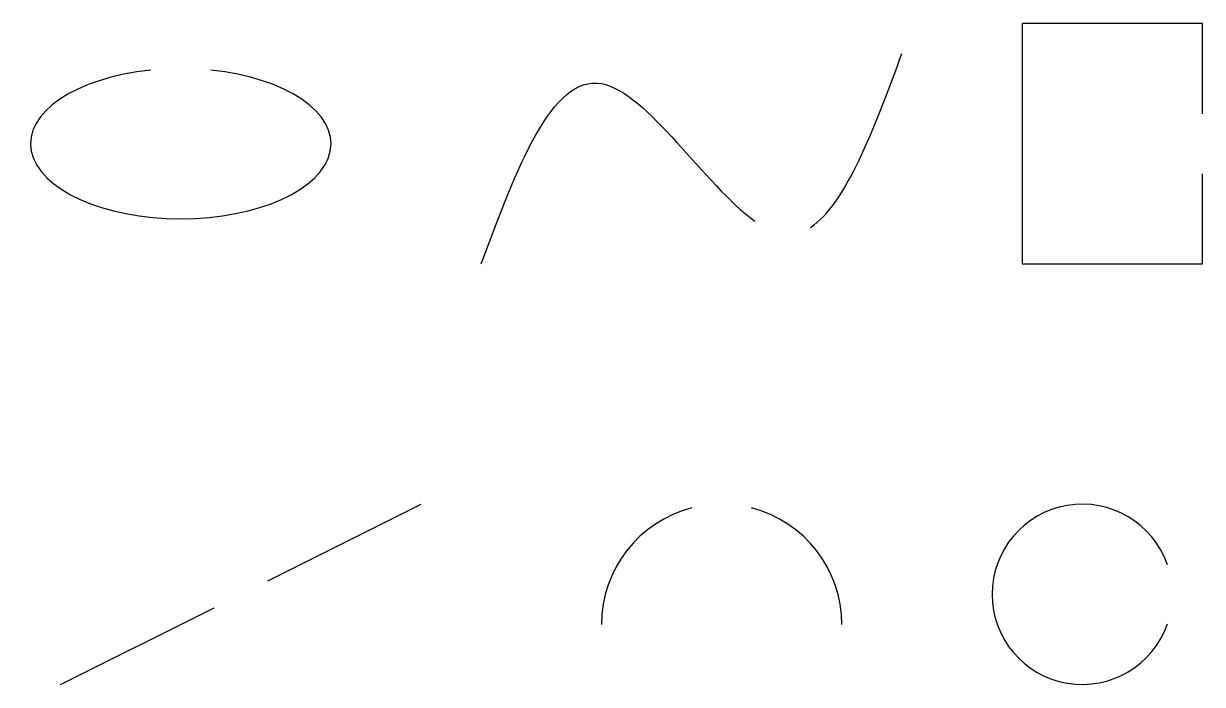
# Model space of a CAD drawing. Header units: millimetres. Extents: x 0.8 to 40, y 2 to 24.
import ezdxf

# ---------------------------------------------------------------- set-up
doc = ezdxf.new("R2010")
doc.units = ezdxf.units.MM
doc.layers.get('0').update_dxf_attribs({"lineweight": 25})

msp = doc.modelspace()

# ---------------------------------------------------------------- linework, layer by layer
for p, q in [((8.894, 5.447), (14, 8)), ((2, 2), (7.106, 4.553))]:
    msp.add_line(p, q)
at = {"flags": 128}
msp.add_lwpolyline([(40, 21), (40, 24), (34, 24), (34, 16), (40, 16), (40, 19)], dxfattribs=at)
for centre, radius, start, end in [((24, 4), 4, 104.3239, 180), ((24, 4), 4, 0, 75.6761), ((36, 5), 3, 19.0986, 340.9014)]:
    msp.add_arc(centre, radius, start, end)
msp.add_ellipse((6, 20), major_axis=(5, 0), ratio=0.5, start_param=1.771808, end_param=7.65297)
msp.add_open_spline([(26.952, 17.214), (28.137, 17.975), (29.069, 20.488), (30, 23)], degree=3)
msp.add_open_spline([(16, 16), (17.167, 19.148), (19.397, 25.165), (23.453, 18.6), (25.103, 17.424)], degree=3, knots=[0, 0, 0, 0, 7.211103, 13.784407, 13.784407, 13.784407, 13.784407])

doc.saveas('drawing.dxf')
